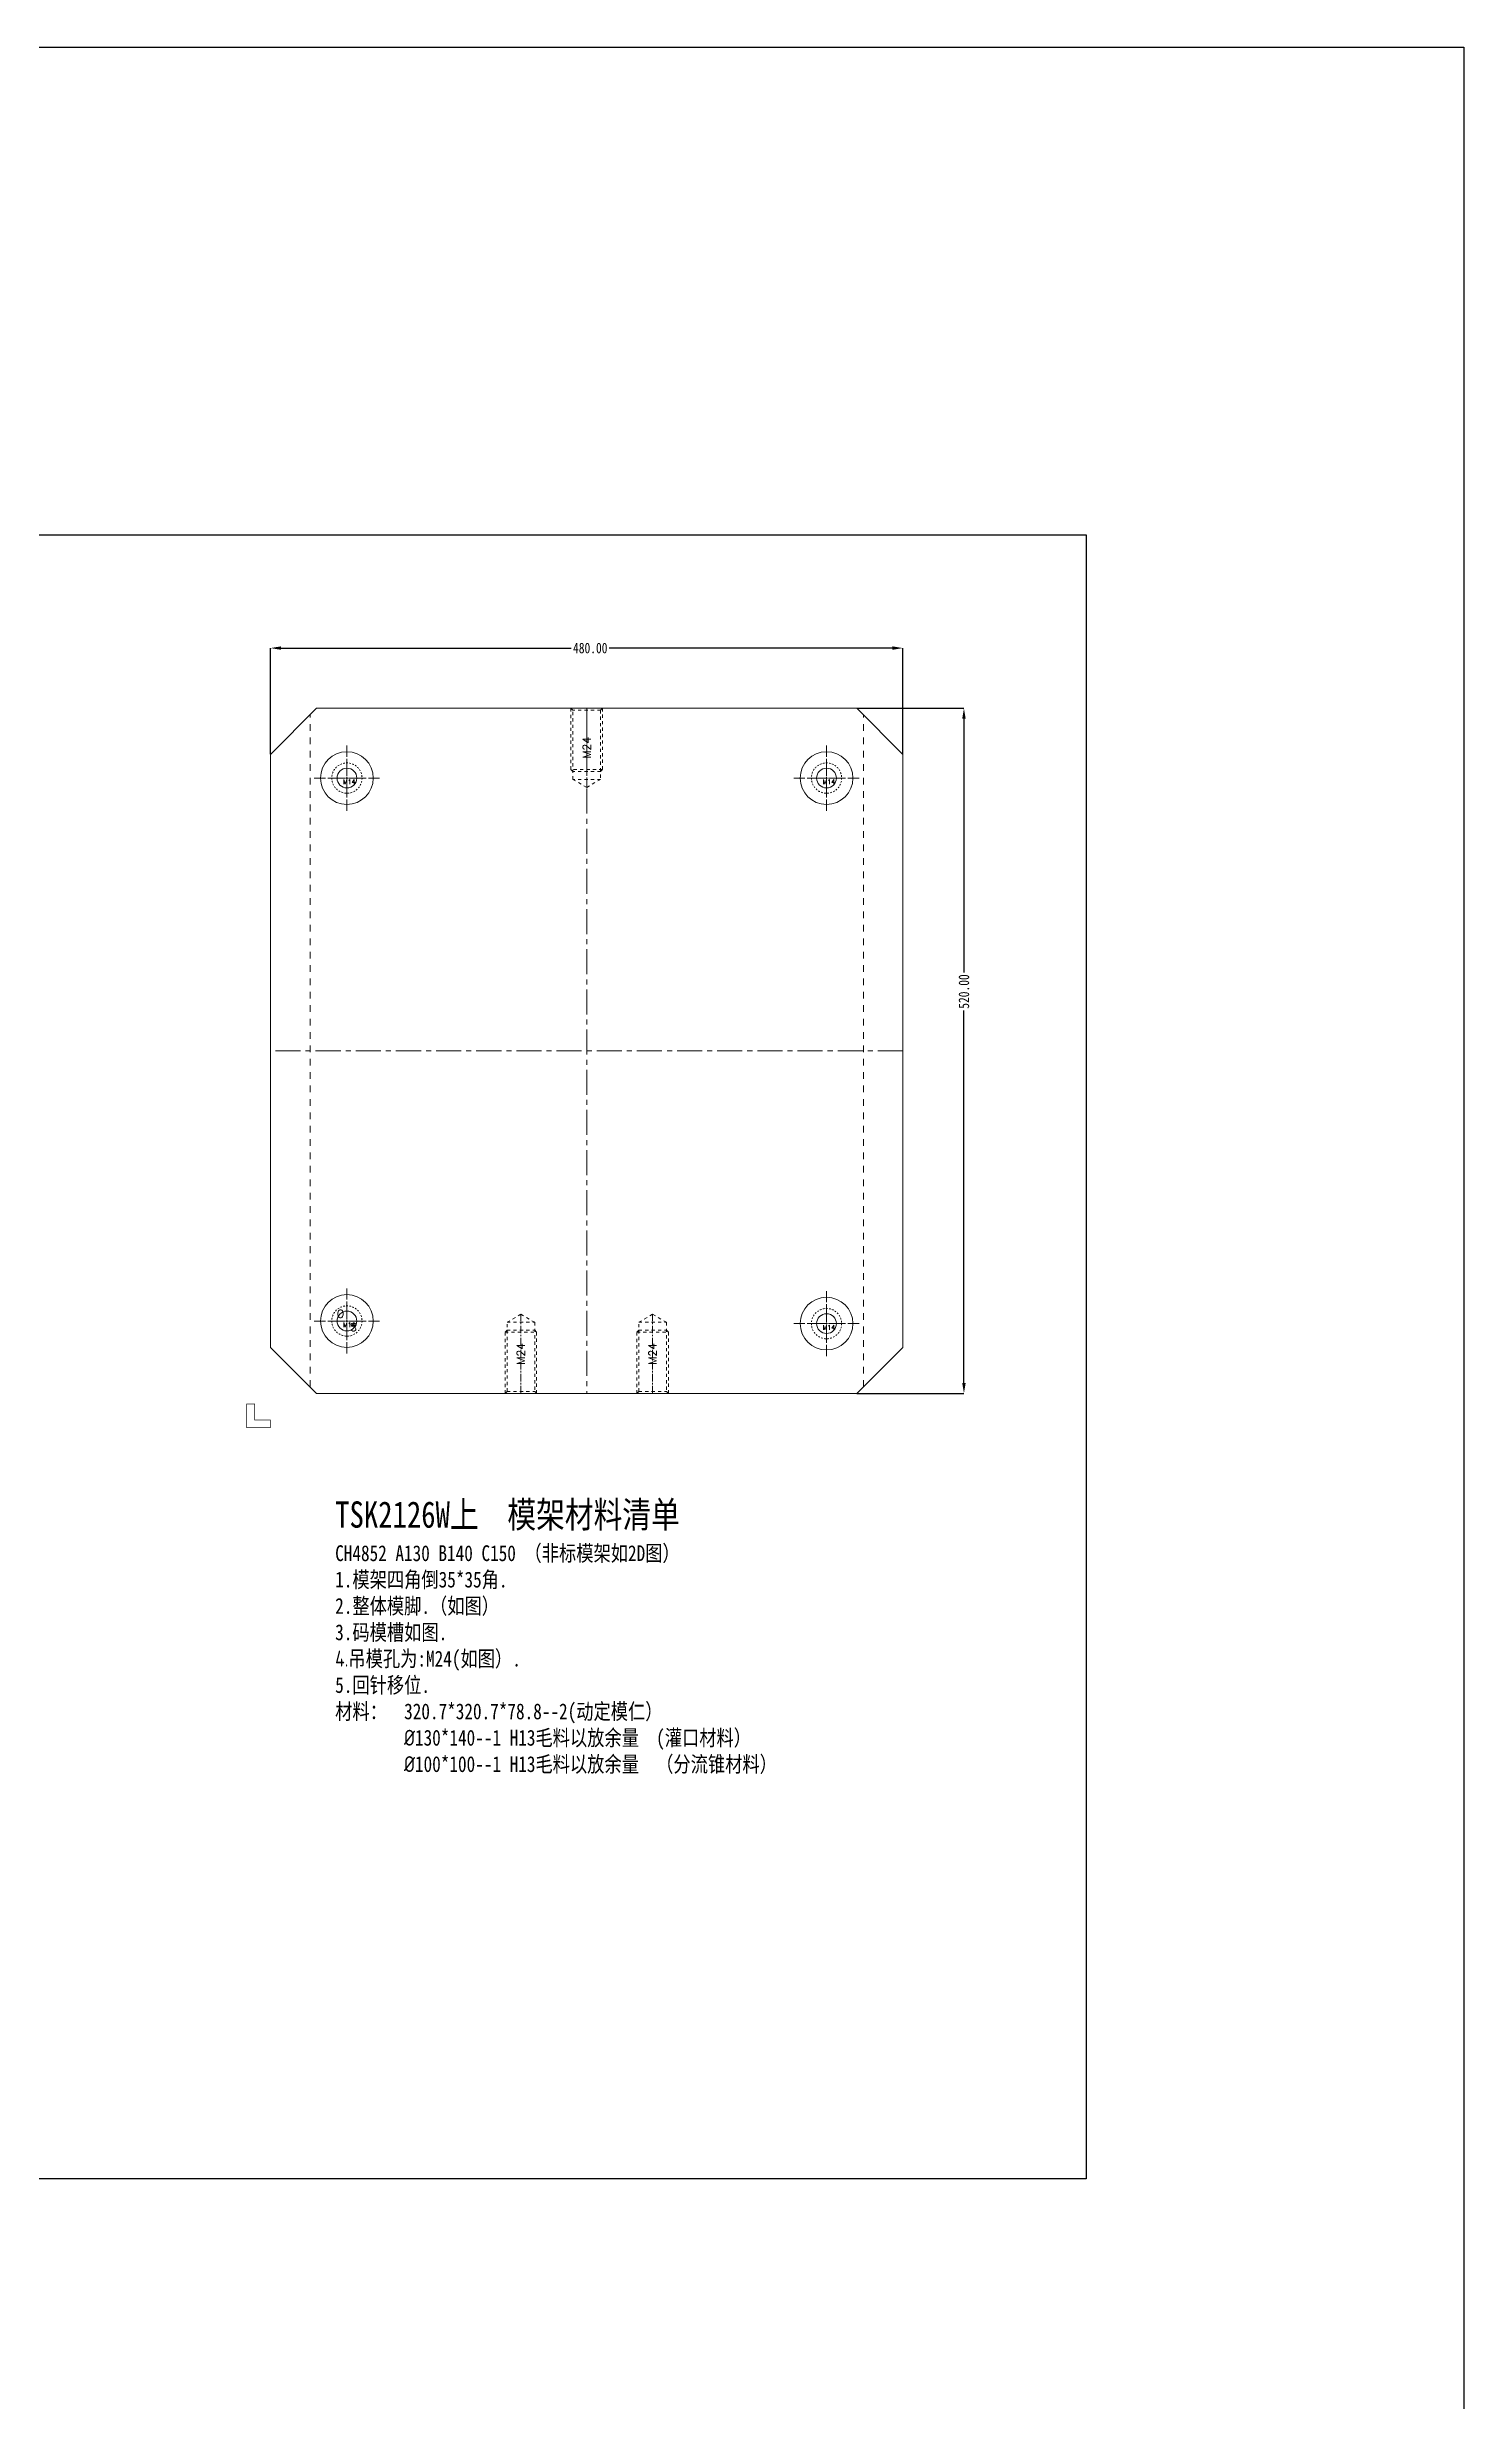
# Model space of a CAD drawing. Header units: millimetres. Extents: x 2141 to 4292, y -4498 to 2648.
# Drawn here: x 3217 to 4292, y 862 to 2648 of the extents above; entities that cross this region are included whole.
import ezdxf
from ezdxf.enums import TextEntityAlignment as Align

# ---------------------------------------------------------------- set-up
doc = ezdxf.new("R2010")
doc.units = ezdxf.units.MM
doc.header["$LTSCALE"] = 16.335
doc.header["$PDMODE"] = 3
doc.header["$PDSIZE"] = 0.3125
doc.linetypes.add('CENTER', pattern=[0.6, 0.375, -0.075, 0.075, -0.075])
doc.linetypes.add('HIDDEN', pattern=[0.2, 0.1, -0.1])
doc.layers.get('0').update_dxf_attribs({"linetype": 'CONTINUOUS'})
doc.layers.get('Defpoints').update_dxf_attribs({"linetype": 'CONTINUOUS'})
doc.layers.add('moldbase', color=7, linetype='CONTINUOUS', lineweight=20)
doc.layers.add('screw', color=33, linetype='CONTINUOUS', lineweight=13)
doc.styles.add('ROMANC', font='romanc.shx', dxfattribs={"bigfont": 'gbcbig.shx'})
doc.styles.get("Standard").update_dxf_attribs({"font": 'txt', "width": 0.8})
doc.styles.add('TXT', font='txt.shx', dxfattribs={"bigfont": 'gbcbig.shx'})
doc.dimstyles.get("Standard").update_dxf_attribs({"dimtxt": 0.15625, "dimasz": 0.1875, "dimexe": 0.125, "dimexo": 0.0625, "dimtad": 0, "dimtih": 1, "dimtoh": 1, "dimdsep": 46, "dimtxsty": 'Standard', "dimcen": 0.09, "dimadec": 0, "dimazin": 0, "dimtp": 0.01, "dimtm": 0.01, "dimtfac": 1, "dimtofl": 0, "dimtmove": 0, "dimatfit": 3, "dimfxl": 0, "dimtolj": 1, "dimarcsym": 0})

# ---------------------------------------------------------------- blocks, each defined once
blk = doc.blocks.new('screw_m14_i')
at = {"layer": 'screw', "color": 1, "linetype": 'CENTER', "ltscale": 0.715274}
for p, q in [((-12.65, 0), (12.65, 0)), ((0, -12.65), (0, 12.65))]:
    blk.add_line(p, q, dxfattribs=at)
at = {"layer": 'screw', "color": 8, "linetype": 'HIDDEN', "ltscale": 0.715274}
blk.add_circle((0, 0), 11.5, dxfattribs=at)
at = {"layer": 'screw'}
blk.add_circle((0, 0), 7.5, dxfattribs=at)
at = {"layer": 'screw', "color": 6, "style": 'TXT'}
blk.add_text('M14', height=3.45, dxfattribs=at).set_placement((-2.99, -4.6))
blk = doc.blocks.new('*D1')
at = {"color": 4, "lineweight": -2}
for p, q in [((3386.3, 2111.5), (3386.3, 2192.1)), ((3394.3, 2192.1), (3614.6, 2192.1)), ((3858.3, 2192.1), (3643.4, 2192.1)), ((3866.3, 2111.5), (3866.3, 2192.1))]:
    blk.add_line(p, q, dxfattribs=at)
at = {"color": 4}
for points in [[(3394.3, 2193.4), (3394.3, 2190.8), (3386.3, 2192.1)], [(3858.3, 2193.4), (3858.3, 2190.8), (3866.3, 2192.1)]]:
    blk.add_solid(points, dxfattribs=at)
at = {"layer": 'Defpoints', "color": 0}
for p in [(3386.3, 2192.1), (3386.3, 2111.5), (3866.3, 2111.5)]:
    blk.add_point(p, dxfattribs=at)
at = {"color": 6, "insert": (3629, 2192.1), "char_height": 8, "attachment_point": 5}
blk.add_mtext('\\A1;480.00', dxfattribs=at)
blk = doc.blocks.new('*D2')
at = {"color": 4, "lineweight": -2}
for p, q in [((3831.3, 2146.5), (3912.6, 2146.5)), ((3912.6, 2138.5), (3912.6, 1945.9)), ((3912.6, 1634.5), (3912.6, 1917.1)), ((3831.3, 1626.5), (3912.6, 1626.5))]:
    blk.add_line(p, q, dxfattribs=at)
at = {"color": 4}
for points in [[(3911.3, 2138.5), (3913.9, 2138.5), (3912.6, 2146.5)], [(3911.3, 1634.5), (3913.9, 1634.5), (3912.6, 1626.5)]]:
    blk.add_solid(points, dxfattribs=at)
at = {"layer": 'Defpoints', "color": 0}
for p in [(3831.3, 2146.5), (3831.3, 1626.5), (3912.6, 1626.5)]:
    blk.add_point(p, dxfattribs=at)
at = {"color": 6, "insert": (3912.6, 1931.5), "char_height": 8, "attachment_point": 5, "rotation": 90}
blk.add_mtext('\\A1;520.00', dxfattribs=at)

msp = doc.modelspace()

# ---------------------------------------------------------------- linework, layer by layer
for points in [[(2141.438, 2648.16), (4292.064, 2648.16), (4292.064, -4497.623), (2141.438, -4497.623)], [(2527.425, 2278.052), (4005.327, 2278.052), (4005.327, 1030.577), (2527.425, 1030.577)]]:
    msp.add_lwpolyline(points, close=True)
at = {"layer": 'moldbase'}
for p, q in [((3421.313, 2146.474), (3386.313, 2111.474)), ((3831.313, 2146.474), (3421.313, 2146.474)), ((3831.313, 2146.474), (3866.313, 2111.474)), ((3386.313, 2111.474), (3386.313, 1661.474)), ((3866.313, 2111.474), (3866.313, 1661.474)), ((3421.313, 1626.474), (3386.313, 1661.474)), ((3866.313, 1661.474), (3831.313, 1626.474)), ((3831.313, 1626.474), (3421.313, 1626.474))]:
    msp.add_line(p, q, dxfattribs=at)
at = {"layer": 'moldbase', "color": 1, "linetype": 'CENTER', "ltscale": 3.109887}
for p, q in [((3626.313, 2146.474), (3626.313, 1626.474)), ((3866.313, 1886.474), (3386.313, 1886.474))]:
    msp.add_line(p, q, dxfattribs=at)
at = {"layer": 'moldbase', "color": 8, "linetype": 'HIDDEN', "ltscale": 3.109887}
for p, q in [((3416.313, 1631.474), (3416.313, 2141.474)), ((3836.313, 1631.474), (3836.313, 2141.474))]:
    msp.add_line(p, q, dxfattribs=at)
at = {"layer": 'moldbase', "color": 1, "linetype": 'CENTER', "ltscale": 1.399449}
for p, q in [((3444.313, 2118.224), (3444.313, 2068.724)), ((3808.313, 2118.224), (3808.313, 2068.724)), ((3419.563, 2093.474), (3469.063, 2093.474)), ((3833.063, 2093.474), (3783.563, 2093.474)), ((3444.313, 1656.724), (3444.313, 1706.224)), ((3808.313, 1654.724), (3808.313, 1704.224)), ((3419.563, 1681.474), (3469.063, 1681.474)), ((3833.063, 1679.474), (3783.563, 1679.474))]:
    msp.add_line(p, q, dxfattribs=at)
at = {"layer": 'moldbase', "const_width": 0.5}
msp.add_lwpolyline([(3386.313, 1606.474), (3374.313, 1606.474), (3374.313, 1618.474), (3368.313, 1618.474), (3368.313, 1600.474), (3386.313, 1600.474), (3386.313, 1606.474)], dxfattribs=at)
at = {"layer": 'moldbase'}
for centre in [(3444.313, 2093.474), (3808.313, 2093.474), (3444.313, 1681.474), (3808.313, 1679.474)]:
    msp.add_circle(centre, 20, dxfattribs=at)
at = {"layer": 'screw', "color": 92, "linetype": 'HIDDEN', "ltscale": 1.492746}
for p, q in [((3614.313, 2099.974), (3614.313, 2146.474)), ((3638.313, 2146.474), (3638.313, 2099.974)), ((3615.813, 2098.474), (3614.313, 2099.974)), ((3638.313, 2099.974), (3614.313, 2099.974)), ((3636.813, 2098.474), (3615.813, 2098.474)), ((3638.313, 2099.974), (3636.813, 2098.474)), ((3564.313, 1672.974), (3565.813, 1674.474)), ((3564.313, 1626.474), (3564.313, 1672.974)), ((3564.313, 1672.974), (3588.313, 1672.974)), ((3565.813, 1674.474), (3586.813, 1674.474)), ((3586.813, 1674.474), (3588.313, 1672.974)), ((3588.313, 1672.974), (3588.313, 1626.474)), ((3664.313, 1672.974), (3665.813, 1674.474)), ((3664.313, 1626.474), (3664.313, 1672.974)), ((3664.313, 1672.974), (3688.313, 1672.974)), ((3665.813, 1674.474), (3686.813, 1674.474)), ((3686.813, 1674.474), (3688.313, 1672.974)), ((3688.313, 1672.974), (3688.313, 1626.474))]:
    msp.add_line(p, q, dxfattribs=at)
at = {"layer": 'screw', "linetype": 'HIDDEN', "ltscale": 1.492746}
for p, q in [((3615.813, 2144.974), (3614.313, 2146.474)), ((3636.813, 2144.974), (3615.813, 2144.974)), ((3615.813, 2092.474), (3615.813, 2144.974)), ((3638.313, 2146.474), (3636.813, 2144.974)), ((3636.813, 2144.974), (3636.813, 2092.474)), ((3626.313, 2086.411), (3615.813, 2092.474)), ((3636.813, 2092.474), (3615.813, 2092.474)), ((3636.813, 2092.474), (3626.313, 2086.411)), ((3565.813, 1680.474), (3576.313, 1686.536)), ((3565.813, 1627.974), (3565.813, 1680.474)), ((3565.813, 1680.474), (3586.813, 1680.474)), ((3576.313, 1686.536), (3586.813, 1680.474)), ((3586.813, 1680.474), (3586.813, 1627.974)), ((3665.813, 1680.474), (3676.313, 1686.536)), ((3665.813, 1627.974), (3665.813, 1680.474)), ((3665.813, 1680.474), (3686.813, 1680.474)), ((3676.313, 1686.536), (3686.813, 1680.474)), ((3686.813, 1680.474), (3686.813, 1627.974)), ((3564.313, 1626.474), (3565.813, 1627.974)), ((3565.813, 1627.974), (3586.813, 1627.974)), ((3586.813, 1627.974), (3588.313, 1626.474)), ((3664.313, 1626.474), (3665.813, 1627.974)), ((3665.813, 1627.974), (3686.813, 1627.974)), ((3686.813, 1627.974), (3688.313, 1626.474))]:
    msp.add_line(p, q, dxfattribs=at)
at = {"layer": 'screw', "color": 1, "linetype": 'CENTER', "ltscale": 0.932966}
for p, q in [((3626.313, 2146.474), (3626.313, 2086.411)), ((3576.313, 1626.474), (3576.313, 1686.536)), ((3676.313, 1626.474), (3676.313, 1686.536))]:
    msp.add_line(p, q, dxfattribs=at)

# ---------------------------------------------------------------- block references
at = {"layer": 'screw'}
for p in [(3444.313, 2093.474), (3808.313, 2093.474), (3444.313, 1681.474), (3808.313, 1679.474)]:
    msp.add_blockref('screw_m14_i', p, dxfattribs=at)

# ---------------------------------------------------------------- texts
at = {"insert": (3435.402, 1544.616), "char_height": 20, "width": 729.61914, "attachment_point": 1}
msp.add_mtext('{\\fSimSun|b0|i0|c134|p2;\\C2;TSK2126W上  模架材料清单\\P\\fSimSun|b0|i0|c0|p2;\\H0.6x;\\C1;CH\\fSimSun|b0|i0|c134|p2;4852\\fSimSun|b0|i0|c0|p2; A1\\fSimSun|b0|i0|c134|p2;3\\fSimSun|b0|i0|c0|p2;0 B\\fSimSun|b0|i0|c134|p2;14\\fSimSun|b0|i0|c0|p2;0 \\fSimSun|b0|i0|c134|p2;C150\\fSimSun|b0|i0|c0|p2; \\fSimSun|b0|i0|c134|p2;（非标模架如2D图） \\C256;\\P\\C1;1.模架四角倒35*35角.\\P2.整体模脚.（如图）\\P3.码模槽如图.\\P\\fISOCPEUR|b0|i0|c0|p34;4.\\fSimSun|b0|i0|c134|p2;吊模孔为:M24(如图）.\\P5.回针移位.\\P材料：  \\C6;320.7*320.7*78.8--2(动定模仁）   \\P        \\fISOCPEUR|b0|i0|c0|p34;\\C256;%%C\\fSimSun|b0|i0|c134|p2;130*140--1 H13毛料以放余量  (灌口材料）\\P        \\fISOCPEUR|b0|i0|c0|p34;%%C\\fSimSun|b0|i0|c134|p2;100*100--1 H13毛料以放余量  （分流锥材料）\\P      \\C6;    \\C1;\\P       \\C2; \\H1.6663x;\\C1;      \\P     }', dxfattribs=at)
at = {"layer": 'moldbase', "style": 'ROMANC'}
for s, p in [('O', (3436.705, 1683.946)), ('S', (3446.785, 1673.865))]:
    msp.add_text(s, height=6, dxfattribs=at).set_placement(p)
at = {"layer": 'screw', "color": 222, "linetype": 'HIDDEN', "ltscale": 1.492746, "style": 'TXT'}
for p in [(3626.313, 2116.443), (3576.313, 1656.505), (3676.313, 1656.505)]:
    msp.add_text('M24', height=6, rotation=90, dxfattribs=at).set_placement(p, align=Align.MIDDLE)

# ---------------------------------------------------------------- dimensions: what is measured, and where the dimension line sits
dim = msp.add_linear_dim(base=(3386.313, 2192.108), p1=(3866.313, 2111.474), p2=(3386.313, 2111.474), dimstyle='Standard', override={"dimtxt": 8, "dimasz": 8, "dimexe": 0, "dimexo": 0, "dimgap": 0, "dimtih": 0, "dimtoh": 0, "dimzin": 0, "dimcen": 0, "dimclrd": 4, "dimclre": 4, "dimclrt": 6, "dimadec": 2, "dimtp": 0, "dimtm": 0, "dimtzin": 0})
dim.commit()
dim.dimension.update_dxf_attribs({"geometry": '*D1', "text_midpoint": (3628.972, 2192.108), "dimtype": 160})
dim = msp.add_linear_dim(base=(3912.604, 1626.474), p1=(3831.313, 2146.474), p2=(3831.313, 1626.474), angle=90, dimstyle='Standard', override={"dimtxt": 8, "dimasz": 8, "dimexe": 0, "dimexo": 0, "dimgap": 0, "dimtih": 0, "dimtoh": 0, "dimzin": 0, "dimcen": 0, "dimclrd": 4, "dimclre": 4, "dimclrt": 6, "dimadec": 2, "dimtp": 0, "dimtm": 0, "dimtzin": 0})
dim.commit()
dim.dimension.update_dxf_attribs({"geometry": '*D2', "text_midpoint": (3912.604, 1931.48), "dimtype": 160})

doc.saveas('drawing.dxf')
